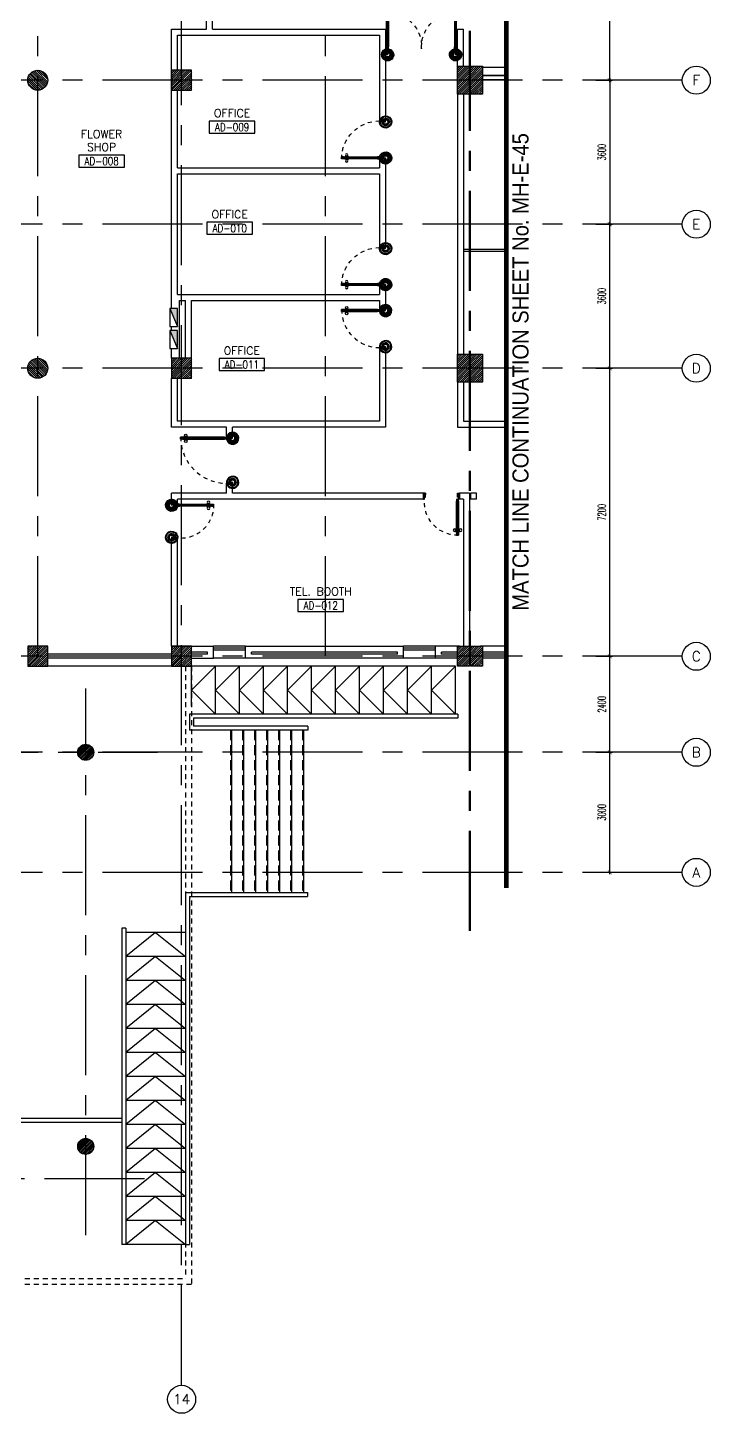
# Model space of a CAD drawing. Extents: x -1.4 to 90.6, y -12.3 to 78.9.
# Drawn here: x 73.54 to 90.61, y -12.28 to 22.35 of the extents above; entities that cross this region are included whole.
import ezdxf
from ezdxf.enums import TextEntityAlignment as Align

# ---------------------------------------------------------------- set-up
doc = ezdxf.new("R2010")
doc.units = 0
doc.header["$MEASUREMENT"] = 0
doc.header["$PDMODE"] = 3
doc.header["$PDSIZE"] = 0.1
for name, pattern in [('CENTER2', [1.125, 0.75, -0.125, 0.125, -0.125]), ('CENTERX2', [4, 2.5, -0.5, 0.5, -0.5]), ('HIDDEN', [0.375, 0.25, -0.125]), ('HIDDEN2', [0.1875, 0.125, -0.0625])]:
    doc.linetypes.add(name, pattern=pattern)
doc.layers.get('0').update_dxf_attribs({"color": 11, "linetype": 'CONTINUOUS'})
doc.layers.get('DEFPOINTS').update_dxf_attribs({"color": 11, "linetype": 'CONTINUOUS'})
for name, color, linetype in [('AX', 11, 'CONTINUOUS'), ('AX-CR', 11, 'CONTINUOUS'), ('AX-DIM', 11, 'CONTINUOUS'), ('AX-TXT', 11, 'CONTINUOUS'), ('AXES', 11, 'CENTERX2'), ('CANOPY-LN', 11, 'CONTINUOUS'), ('COL', 11, 'CONTINUOUS'), ('DOOR', 11, 'CONTINUOUS'), ('E-PANELBX', 11, 'CONTINUOUS'), ('EJ', 11, 'CONTINUOUS'), ('ELEV', 11, 'CONTINUOUS'), ('Handrail', 11, 'CONTINUOUS'), ('HAT', 11, 'CONTINUOUS'), ('INSUL', 11, 'CONTINUOUS'), ('PART', 11, 'CONTINUOUS'), ('Ramb', 11, 'CONTINUOUS'), ('RM-BOX', 11, 'CONTINUOUS'), ('RM-NAME', 11, 'CONTINUOUS'), ('RM-NO', 11, 'CONTINUOUS'), ('SHAFT', 11, 'CONTINUOUS'), ('Step', 11, 'CONTINUOUS'), ('TXT1', 3, 'CONTINUOUS'), ('WALL', 11, 'CONTINUOUS'), ('WIN', 11, 'CONTINUOUS')]:
    doc.layers.add(name, color=color, linetype=linetype)
doc.styles.add('ROMANS', font='ROMANS.shx', dxfattribs={"width": 0.6})
doc.styles.add('TTXT', font='swisse.ttf', dxfattribs={"width": 0.6})
doc.dimstyles.new('STANDARD in', dxfattribs={"dimtxt": 0.2, "dimasz": 0.1, "dimexe": 0.07, "dimexo": 0.05, "dimgap": 0.1, "dimtad": 1, "dimdec": 0, "dimlfac": 1000, "dimzin": 0, "dimdsep": 46, "dimtxsty": 'ROMANS', "dimblk": 'ARCHTICK', "dimcen": 0.05, "dimdle": 0.05, "dimclrd": 7, "dimclre": 7, "dimclrt": 2, "dimadec": 0, "dimazin": 0, "dimtfac": 1, "dimtdec": 0, "dimtmove": 2, "dimatfit": 3, "dimldrblk": 'ARCHTICK', "dimfxl": 0, "dimtolj": 1, "dimtzin": 0, "dimarcsym": 0})

# ---------------------------------------------------------------- blocks, each defined once
blk = doc.blocks.new('COL50')
at = {"layer": 'COL'}
blk.add_lwpolyline([(-250, 250), (-250, -250), (250, -250), (250, 250)], close=True, dxfattribs=at)
blk = doc.blocks.new('*X52')
at = {"color": 0}
for p, q in [((84179, 10675), (84665, 11161)), ((84179, 10729), (84612, 11161)), ((84179, 10782), (84559, 11161)), ((84179, 10835), (84506, 11161)), ((84179, 10888), (84453, 11161)), ((84179, 10941), (84400, 11161)), ((84179, 10994), (84347, 11161)), ((84179, 11047), (84294, 11161)), ((84179, 11100), (84240, 11161)), ((84179, 11153), (84187, 11161)), ((84218, 10661), (84679, 11122)), ((84271, 10661), (84679, 11069)), ((84324, 10661), (84679, 11016)), ((84377, 10661), (84679, 10963)), ((84430, 10661), (84679, 10910)), ((84483, 10661), (84679, 10857)), ((84536, 10661), (84679, 10804)), ((84589, 10661), (84679, 10751)), ((84642, 10661), (84679, 10698))]:
    blk.add_line(p, q, dxfattribs=at)
blk = doc.blocks.new('*X60')
at = {"color": 0}
for p, q in [((203889, 10689), (204360, 11161)), ((203889, 10742), (204307, 11161)), ((203889, 10795), (204254, 11161)), ((203889, 10848), (204201, 11161)), ((203889, 10901), (204148, 11161)), ((203889, 10954), (204095, 11161)), ((203889, 11008), (204042, 11161)), ((203889, 11061), (203989, 11161)), ((203889, 11114), (203936, 11161)), ((203913, 10661), (204389, 11136)), ((203966, 10661), (204389, 11083)), ((204019, 10661), (204389, 11030)), ((204072, 10661), (204389, 10977)), ((204125, 10661), (204389, 10924)), ((204178, 10661), (204389, 10871)), ((204231, 10661), (204389, 10818)), ((204285, 10661), (204389, 10765)), ((204338, 10661), (204389, 10712))]:
    blk.add_line(p, q, dxfattribs=at)
blk = doc.blocks.new('DOOR100')
at = {"layer": 'DOOR', "color": 7, "linetype": 'ByBlock'}
for p, q in [((-91, 1205), (-91, 1140)), ((-82, 1205), (-91, 1205)), ((-82, 1140), (-91, 1140)), ((-82, 1128), (-82, 1218)), ((-75, 1218), (-82, 1218)), ((-82, 1205), (-82, 1140)), ((-75, 1128), (-82, 1128)), ((-75, 1250), (-75, 1300)), ((-75, 1300), (-25, 1300)), ((-25, 1300), (-75, 1300)), ((-58, 1250), (-75, 1250)), ((-58, 1250), (-58, 1270)), ((-42, 1270), (-58, 1270)), ((-42, 1250), (-42, 1270)), ((-25, 1250), (-42, 1250)), ((-25, 1250), (-25, 1300)), ((-25, 1218), (-18, 1218)), ((-25, 1128), (-18, 1128)), ((-18, 1128), (-18, 1218)), ((-18, 1205), (-18, 1140)), ((-18, 1205), (-9, 1205)), ((-18, 1140), (-9, 1140)), ((-9, 1205), (-9, 1140)), ((-1200, 0), (-1200, 150)), ((-1200, 150), (-1175, 150)), ((-1200, 150), (-1200, 0)), ((-1150, 0), (-1200, 114)), ((-1150, 0), (-1200, 40)), ((-1150, 0), (-1200, 0)), ((-1175, 150), (-1175, 100)), ((-1175, 100), (-1150, 100)), ((-1150, 0), (-1163, 100)), ((-1150, 100), (-1150, 0)), ((-75, 200), (-58, 200)), ((-75, 150), (-75, 200)), ((-75, 150), (-25, 150)), ((-58, 200), (-58, 180)), ((-58, 180), (-42, 180)), ((-50, 0), (0, 114)), ((-50, 100), (-50, 0)), ((-50, 0), (-37, 100)), ((-25, 100), (-50, 100)), ((-50, 0), (0, 40)), ((-50, 0), (0, 0)), ((-42, 200), (-25, 200)), ((-42, 180), (-42, 200)), ((-25, 200), (-25, 150)), ((0, 150), (-25, 150)), ((-25, 150), (-25, 100)), ((0, 0), (0, 150)), ((0, 150), (0, 0))]:
    blk.add_line(p, q, dxfattribs=at)
at = {"layer": 'DOOR', "linetype": 'ByBlock'}
for p, q in [((-75, 1250), (-75, 200)), ((-58, 200), (-58, 1250)), ((-42, 200), (-42, 1250)), ((-25, 200), (-25, 1250))]:
    blk.add_line(p, q, dxfattribs=at)
at = {"layer": 'DOOR', "color": 7, "linetype": 'ByBlock'}
for centre in [(-124, 1173), (24, 1173)]:
    blk.add_circle(centre, 32.4, dxfattribs=at)
at = {"layer": 'DOOR', "linetype": 'HIDDEN', "ltscale": 0.5}
blk.add_arc((-25, 150), 1150, 90, 180, dxfattribs=at)
at = {"layer": 'DOOR', "color": 7, "linetype": 'ByBlock'}
for centre, radius, start, end in [((-1150, 0), 154, 103.7142, 108.8947), ((-1150, 0), 134, 100.72, 111.8402), ((-1150, 0), 94.4, 90, 121.9818), ((-1150, 0), 74.4, 90, 132.2236), ((-1150, 0), 54.4, 90, 156.7926), ((-1150, 0), 34.4, 90, 180), ((-1150, 0), 14.4, 90, 180), ((-50, 0), 94.4, 58.0182, 90), ((-50, 0), 74.4, 47.7764, 90), ((-50, 0), 54.4, 23.2074, 90), ((-50, 0), 34.4, 0, 90), ((-50, 0), 14.4, 0, 90), ((-50, 0), 134, 68.1598, 79.28), ((-50, 0), 114, 64.0838, 77.3774), ((-50, 0), 154, 71.1053, 76.2858)]:
    blk.add_arc(centre, radius, start, end, dxfattribs=at)
blk = doc.blocks.new('A$C49F1192B')
at = {"layer": 'DOOR', "color": 0, "linetype": 'ByBlock', "xscale": -1, "rotation": 270}
blk.add_blockref('DOOR100', (0, 1200), dxfattribs=at)
blk = doc.blocks.new('*X61')
at = {"color": 0}
for p, q in [((203889, 17902), (204348, 18361)), ((203889, 17955), (204295, 18361)), ((203889, 18008), (204242, 18361)), ((203889, 18061), (204189, 18361)), ((203889, 18114), (204136, 18361)), ((203889, 18167), (204083, 18361)), ((203889, 18220), (204030, 18361)), ((203889, 18273), (203977, 18361)), ((203889, 18326), (203923, 18361)), ((203901, 17861), (204389, 18349)), ((203954, 17861), (204389, 18296)), ((204007, 17861), (204389, 18243)), ((204060, 17861), (204389, 18190)), ((204113, 17861), (204389, 18137)), ((204166, 17861), (204389, 18084)), ((204219, 17861), (204389, 18031)), ((204272, 17861), (204389, 17978)), ((204325, 17861), (204389, 17924)), ((204378, 17861), (204389, 17871))]:
    blk.add_line(p, q, dxfattribs=at)
blk = doc.blocks.new('RM1')
at = {"layer": 'RM-BOX'}
blk.add_lwpolyline([(570, -200), (-570, -200), (-570, -500), (570, -500)], close=True, dxfattribs=at)
at = {"layer": 'RM-NAME', "style": 'ROMANS'}
for tag, p in [('ROOMNAME1', (0, 324)), ('ROOMNAME2', (0, 0))]:
    blk.add_attdef(tag, text='', height=200, dxfattribs=at).set_placement(p, align=Align.MIDDLE)
at = {"layer": 'RM-NO', "style": 'ROMANS', "width": 0.8}
blk.add_attdef('ROOMNO', text='', height=200, dxfattribs=at).set_placement((0, -350), align=Align.MIDDLE)
blk = doc.blocks.new('*X58')
at = {"color": 0}
for p, q in [((203888, 25061), (204388, 25561)), ((203889, 25114), (204335, 25561)), ((203889, 25167), (204282, 25561)), ((203889, 25220), (204229, 25561)), ((203889, 25273), (204176, 25561)), ((203889, 25326), (204123, 25561)), ((203889, 25379), (204070, 25561)), ((203889, 25432), (204017, 25561)), ((203889, 25486), (203964, 25561)), ((203889, 25539), (203911, 25561)), ((203941, 25061), (204389, 25508)), ((203994, 25061), (204389, 25455)), ((204047, 25061), (204389, 25402)), ((204100, 25061), (204389, 25349)), ((204153, 25061), (204389, 25296)), ((204207, 25061), (204389, 25243)), ((204260, 25061), (204389, 25190)), ((204313, 25061), (204389, 25137)), ((204366, 25061), (204389, 25084))]:
    blk.add_line(p, q, dxfattribs=at)
blk = doc.blocks.new('DOOR90')
at = {"layer": 'DOOR', "color": 7, "linetype": 'ByBlock'}
for p, q in [((-150, 0), (0, 0)), ((-150, 0), (-150, -25)), ((0, -50), (-114, 0)), ((0, -50), (-40, 0)), ((0, -50), (0, 0)), ((-1000, -25), (-1050, -25)), ((-1050, -75), (-1050, -25)), ((-1050, -25), (-1050, -75)), ((-1000, -75), (-1050, -75)), ((-1000, -42), (-1020, -42)), ((-1020, -42), (-1020, -58)), ((-1000, -58), (-1020, -58)), ((-1000, -25), (-1000, -42)), ((-1000, -58), (-1000, -75)), ((-878, -18), (-968, -18)), ((-968, -25), (-968, -18)), ((-968, -75), (-968, -82)), ((-878, -82), (-968, -82)), ((-955, -9), (-890, -9)), ((-955, -18), (-955, -9)), ((-955, -18), (-890, -18)), ((-955, -82), (-890, -82)), ((-955, -82), (-955, -91)), ((-955, -91), (-890, -91)), ((-890, -18), (-890, -9)), ((-890, -82), (-890, -91)), ((-878, -25), (-878, -18)), ((-878, -75), (-878, -82)), ((-200, -25), (-150, -25)), ((-200, -42), (-200, -25)), ((-180, -42), (-200, -42)), ((-200, -58), (-180, -58)), ((-200, -75), (-200, -58)), ((-150, -75), (-200, -75)), ((-180, -58), (-180, -42)), ((-150, -25), (-100, -25)), ((-150, -75), (-150, -25)), ((-100, -25), (-100, -50)), ((0, -50), (-100, -37)), ((-100, -50), (0, -50)), ((-150, -875), (-100, -875)), ((-150, -900), (-150, -875)), ((-150, -900), (0, -900)), ((0, -900), (-150, -900)), ((0, -850), (-114, -900)), ((-100, -875), (-100, -850)), ((0, -850), (-100, -863)), ((-100, -850), (0, -850)), ((0, -850), (-40, -900)), ((0, -850), (0, -900))]:
    blk.add_line(p, q, dxfattribs=at)
at = {"layer": 'DOOR', "linetype": 'ByBlock'}
for p, q in [((-200, -25), (-1000, -25)), ((-200, -42), (-1000, -42)), ((-200, -58), (-1000, -58)), ((-1000, -75), (-200, -75))]:
    blk.add_line(p, q, dxfattribs=at)
at = {"layer": 'DOOR', "color": 7, "linetype": 'ByBlock'}
for centre in [(-923, 24), (-923, -124)]:
    blk.add_circle(centre, 32.4, dxfattribs=at)
for centre, radius, start, end in [((0, -50), 154, 161.1053, 166.2858), ((0, -50), 94.4, 148.0182, 180), ((0, -50), 134, 158.1598, 169.28), ((0, -50), 114, 154.0838, 167.3774), ((0, -50), 74.4, 137.7764, 180), ((0, -50), 54.4, 113.2074, 180), ((0, -50), 34.4, 90, 180), ((0, -50), 14.4, 90, 180), ((0, -850), 154, 193.7142, 198.8947), ((0, -850), 134, 190.72, 201.8402), ((0, -850), 94.4, 180, 211.9818), ((0, -850), 74.4, 180, 222.2236), ((0, -850), 54.4, 180, 246.7926), ((0, -850), 34.4, 180, 270), ((0, -850), 14.4, 180, 270)]:
    blk.add_arc(centre, radius, start, end, dxfattribs=at)
at = {"layer": 'DOOR', "linetype": 'HIDDEN', "ltscale": 0.5}
blk.add_arc((-222, -50), 828, 178.2701, 275.003, dxfattribs=at)
blk = doc.blocks.new('AXU')
at = {"layer": 'AX-CR'}
blk.add_circle((0, 350), 350, dxfattribs=at)
at = {"layer": 'AX-TXT', "style": 'ROMANS'}
blk.add_attdef('AX', text='', height=250, dxfattribs=at).set_placement((0, 350), align=Align.MIDDLE)
blk = doc.blocks.new('C11')
at = {"layer": 'HAT'}
h = blk.add_hatch(dxfattribs=at)
h.set_pattern_fill('ANSI31', color=256, scale=300, style=0)
h.set_pattern_definition([(45, (-383765.23, -62181), (-26.5165043, 26.5165043), [])])
h.paths.add_polyline_path([(-20, 350), (-20, 700), (-320, 700), (-320, 350)])
h.paths.add_polyline_path([(-320, 0), (-20, 0), (-20, 350), (-320, 350)])
h = blk.add_hatch(dxfattribs=at)
h.set_pattern_fill('ANSI31', color=256, scale=300, style=0)
h.set_pattern_definition([(45, (-383445.23, -62181), (-26.5165043, 26.5165043), [])])
h.paths.add_polyline_path([(300, 350), (300, 700), (0, 700), (0, 350)])
h.paths.add_polyline_path([(0, 0), (300, 0), (300, 350), (0, 350)])
at = {"layer": 'COL'}
for points in [[(-20, 700), (-20, 0), (-320, 0), (-320, 700)], [(300, 700), (300, 0), (0, 0), (0, 700)]]:
    blk.add_lwpolyline(points, close=True, dxfattribs=at)
blk = doc.blocks.new('C-300')
at = {"layer": 'HAT', "linetype": 'ByBlock', "ltscale": 0.3}
h = blk.add_hatch(dxfattribs=at)
h.set_pattern_fill('ANSI31', color=8, scale=300, style=0)
h.set_pattern_definition([(45, (-258496.182, -82361.005), (-26.5165043, 26.5165043), [])])
h.paths.add_polyline_path([(300, 500), (0, 500), (0, 250), (300, 250)])
h.paths.add_polyline_path([(300, 250), (0, 250), (0, 0), (300, 0)])
at = {"layer": 'COL'}
blk.add_lwpolyline([(0, 500), (300, 500), (300, 0), (0, 0)], close=True, dxfattribs=at)
blk = doc.blocks.new('C-300A')
at = {"layer": 'SHAFT', "color": 6, "linetype": 'ByBlock', "ltscale": 0.3}
for p in [(-300, 0), (20, 0)]:
    blk.add_blockref('C-300', p, dxfattribs=at)
blk = doc.blocks.new('DOOR1000')
at = {"layer": 'DOOR', "color": 7, "linetype": 'ByBlock'}
for p, q in [((-150, 0), (0, 0)), ((-150, 0), (-150, -25)), ((0, -50), (-114, 0)), ((0, -50), (-40, 0)), ((0, -50), (0, 0)), ((-1100, -25), (-1100, -75)), ((-1100, -75), (-1100, -25)), ((-1050, -25), (-1100, -25)), ((-1050, -75), (-1100, -75)), ((-1070, -42), (-1070, -58)), ((-1050, -42), (-1070, -42)), ((-1050, -58), (-1070, -58)), ((-1050, -25), (-1050, -42)), ((-1050, -58), (-1050, -75)), ((-1018, -25), (-1018, -18)), ((-928, -18), (-1018, -18)), ((-1018, -75), (-1018, -82)), ((-928, -82), (-1018, -82)), ((-1005, -18), (-1005, -9)), ((-1005, -9), (-940, -9)), ((-1005, -18), (-940, -18)), ((-1005, -82), (-1005, -91)), ((-1005, -82), (-940, -82)), ((-1005, -91), (-940, -91)), ((-940, -18), (-940, -9)), ((-940, -82), (-940, -91)), ((-928, -25), (-928, -18)), ((-928, -75), (-928, -82)), ((-200, -25), (-150, -25)), ((-200, -42), (-200, -25)), ((-180, -42), (-200, -42)), ((-200, -58), (-180, -58)), ((-200, -75), (-200, -58)), ((-150, -75), (-200, -75)), ((-180, -58), (-180, -42)), ((-150, -25), (-100, -25)), ((-150, -75), (-150, -25)), ((-100, -25), (-100, -50)), ((0, -50), (-100, -37)), ((-100, -50), (0, -50)), ((-150, -975), (-100, -975)), ((-150, -1000), (-150, -975)), ((-150, -1000), (0, -1000)), ((0, -1000), (-150, -1000)), ((0, -950), (-114, -1000)), ((-100, -975), (-100, -950)), ((0, -950), (-100, -963)), ((-100, -950), (0, -950)), ((0, -950), (-40, -1000)), ((0, -950), (0, -1000))]:
    blk.add_line(p, q, dxfattribs=at)
at = {"layer": 'DOOR', "linetype": 'ByBlock'}
for p, q in [((-200, -25), (-1050, -25)), ((-200, -42), (-1050, -42)), ((-200, -58), (-1050, -58)), ((-1050, -75), (-200, -75))]:
    blk.add_line(p, q, dxfattribs=at)
at = {"layer": 'DOOR', "color": 7, "linetype": 'ByBlock'}
for centre in [(-973, 24), (-973, -124)]:
    blk.add_circle(centre, 32.4, dxfattribs=at)
for centre, radius, start, end in [((0, -50), 154, 161.1053, 166.2858), ((0, -50), 94.4, 148.0182, 180), ((0, -50), 134, 158.1598, 169.28), ((0, -50), 114, 154.0838, 167.3774), ((0, -50), 74.4, 137.7764, 180), ((0, -50), 54.4, 113.2074, 180), ((0, -50), 34.4, 90, 180), ((0, -50), 14.4, 90, 180), ((0, -950), 154, 193.7142, 198.8947), ((0, -950), 134, 190.72, 201.8402), ((0, -950), 94.4, 180, 211.9818), ((0, -950), 74.4, 180, 222.2236), ((0, -950), 54.4, 180, 246.7926), ((0, -950), 34.4, 180, 270), ((0, -950), 14.4, 180, 270)]:
    blk.add_arc(centre, radius, start, end, dxfattribs=at)
at = {"layer": 'DOOR', "linetype": 'HIDDEN', "ltscale": 0.5}
blk.add_arc((-150, -25), 950, 180, 270, dxfattribs=at)
blk = doc.blocks.new('E-PBX')
at = {"layer": 'E-PANELBX'}
h = blk.add_hatch(color=256, dxfattribs=at)
h.paths.add_polyline_path([(34, 190), (-225, 190), (34, 81)])
h.paths.add_polyline_path([(225, 190), (34, 190), (34, 81), (225, 0)])
blk.add_line((225, 0), (-225, 190), dxfattribs=at)
blk.add_lwpolyline([(-225, 190), (225, 190), (225, 0), (-225, 0)], close=True, dxfattribs=at)
blk = doc.blocks.new('A$C272A55A0')
at = {"layer": 'DOOR', "color": 0, "linetype": 'ByBlock'}
for p, q in [((0, 900), (0, 1050)), ((50, 1050), (0, 1050)), ((50, 950), (50, 1050)), ((1750, 950), (1750, 1050)), ((1750, 1050), (1800, 1050)), ((1800, 1050), (1800, 900)), ((0, 900), (25, 900)), ((25, 950), (50, 950)), ((25, 900), (25, 950)), ((75, 900), (25, 900)), ((25, 850), (25, 900)), ((42, 850), (25, 850)), ((58, 870), (42, 870)), ((42, 870), (42, 850)), ((58, 850), (58, 870)), ((75, 850), (58, 850)), ((75, 900), (75, 850)), ((1725, 900), (1775, 900)), ((1725, 900), (1725, 850)), ((1725, 850), (1742, 850)), ((1742, 870), (1758, 870)), ((1742, 850), (1742, 870)), ((1775, 950), (1750, 950)), ((1758, 870), (1758, 850)), ((1758, 850), (1775, 850)), ((1775, 900), (1775, 950)), ((1800, 900), (1775, 900)), ((1775, 850), (1775, 900)), ((25, 50), (42, 50)), ((25, 50), (25, 0)), ((25, 0), (75, 0)), ((75, 0), (25, 0)), ((42, 50), (42, 30)), ((42, 30), (58, 30)), ((58, 50), (75, 50)), ((58, 50), (58, 30)), ((75, 50), (75, 0)), ((1718, 160), (1709, 160)), ((1709, 95), (1709, 160)), ((1718, 95), (1709, 95)), ((1725, 173), (1718, 173)), ((1718, 173), (1718, 83)), ((1718, 95), (1718, 160)), ((1725, 83), (1718, 83)), ((1742, 50), (1725, 50)), ((1725, 50), (1725, 0)), ((1775, 0), (1725, 0)), ((1725, 0), (1775, 0)), ((1742, 50), (1742, 30)), ((1758, 30), (1742, 30)), ((1775, 50), (1758, 50)), ((1758, 50), (1758, 30)), ((1775, 173), (1782, 173)), ((1775, 83), (1782, 83)), ((1775, 50), (1775, 0)), ((1782, 173), (1782, 83)), ((1782, 160), (1791, 160)), ((1782, 95), (1782, 160)), ((1782, 95), (1791, 95)), ((1791, 95), (1791, 160))]:
    blk.add_line(p, q, dxfattribs=at)
at = {"layer": 'DOOR', "color": 9, "linetype": 'ByBlock'}
for p, q in [((50, 1050), (0, 1010)), ((50, 1050), (0, 937)), ((50, 1050), (37, 950)), ((1750, 1050), (1800, 1010)), ((1750, 1050), (1800, 937)), ((1750, 1050), (1763, 950))]:
    blk.add_line(p, q, dxfattribs=at)
at = {"layer": 'DOOR', "linetype": 'ByBlock'}
for p, q in [((25, 850), (25, 50)), ((42, 850), (42, 50)), ((58, 850), (58, 50)), ((75, 50), (75, 850)), ((1725, 50), (1725, 850)), ((1742, 850), (1742, 50)), ((1758, 850), (1758, 50)), ((1775, 850), (1775, 50))]:
    blk.add_line(p, q, dxfattribs=at)
at = {"layer": 'DOOR', "color": 0, "linetype": 'ByBlock'}
for centre in [(1676, 128), (1824, 128)]:
    blk.add_circle(centre, 32.4, dxfattribs=at)
at = {"layer": 'DOOR', "color": 9, "linetype": 'ByBlock'}
for centre, radius, start, end in [((50, 1050), 34.4, 180, 270), ((50, 1050), 14.4, 180, 270), ((1750, 1050), 14.4, 270, 0), ((1750, 1050), 34.4, 270, 0), ((50, 1050), 54.4, 203.2074, 270), ((50, 1050), 74.4, 227.7764, 270), ((50, 1050), 94.4, 238.0182, 270), ((50, 1050), 114, 244.0838, 257.3774), ((50, 1050), 134, 248.1598, 259.28), ((50, 1050), 154, 251.1053, 256.2858), ((1750, 1050), 54.4, 270, 336.7926), ((1750, 1050), 74.4, 270, 312.2236), ((1750, 1050), 94.4, 270, 301.9818), ((1750, 1050), 114, 282.6226, 295.9162), ((1750, 1050), 134, 280.72, 291.8402), ((1750, 1050), 154, 283.7142, 288.8947)]:
    blk.add_arc(centre, radius, start, end, dxfattribs=at)
at = {"layer": 'DOOR', "linetype": 'HIDDEN', "ltscale": 0.5}
for centre, start, end in [((50, 851), 268.3174, 3.2965), ((1750, 851), 176.7035, 271.6826)]:
    blk.add_arc(centre, 851, start, end, dxfattribs=at)
at = {"layer": 'WALL', "linetype": 'ByBlock'}
blk.add_line((1800, 900), (1800, 1050), dxfattribs=at)
blk = doc.blocks.new('AXL')
at = {"layer": 'AX-CR'}
blk.add_circle((-350, 0), 350, dxfattribs=at)
at = {"layer": 'AX-TXT', "style": 'ROMANS'}
blk.add_attdef('AX', text='', height=250, dxfattribs=at).set_placement((-350, 0), align=Align.MIDDLE)
blk = doc.blocks.new('_ARCHTICK')
at = {"color": 0, "linetype": 'ByBlock', "const_width": 0.15}
blk.add_lwpolyline([(-0.5, -0.5), (0.5, 0.5)], dxfattribs=at)
blk = doc.blocks.new('*D148')
at = {"layer": 'AX-DIM', "color": 7, "lineweight": -2}
for p, q in [((88.097, 6.587), (88.097, 13.887)), ((87.747, 13.837), (88.167, 13.837)), ((87.747, 6.637), (88.167, 6.637))]:
    blk.add_line(p, q, dxfattribs=at)
at = {"layer": 'DEFPOINTS', "color": 0}
for p in [(87.697, 13.837), (88.097, 13.837), (87.697, 6.637)]:
    blk.add_point(p, dxfattribs=at)
at = {"layer": 'AX-DIM', "color": 7, "lineweight": -2, "xscale": 0.1, "yscale": 0.1, "zscale": 0.1}
for p, rotation in [((88.097, 13.837), 90), ((88.097, 6.637), 270)]:
    blk.add_blockref('_ARCHTICK', p, dxfattribs=dict(at, rotation=rotation))
at = {"layer": 'AX-DIM', "color": 2, "insert": (87.897, 10.237), "char_height": 0.2, "attachment_point": 5, "rotation": 90, "style": 'ROMANS'}
blk.add_mtext('\\A1;7200', dxfattribs=at)
blk = doc.blocks.new('*D149')
at = {"layer": 'AX-DIM', "color": 7, "lineweight": -2}
for p, q in [((87.747, 4.237), (88.167, 4.237)), ((88.097, 1.187), (88.097, 4.287)), ((87.747, 1.237), (88.167, 1.237))]:
    blk.add_line(p, q, dxfattribs=at)
at = {"layer": 'DEFPOINTS', "color": 0}
for p in [(87.697, 4.237), (88.097, 4.237), (87.697, 1.237)]:
    blk.add_point(p, dxfattribs=at)
at = {"layer": 'AX-DIM', "color": 7, "lineweight": -2, "xscale": 0.1, "yscale": 0.1, "zscale": 0.1}
for p, rotation in [((88.097, 4.237), 90), ((88.097, 1.237), 270)]:
    blk.add_blockref('_ARCHTICK', p, dxfattribs=dict(at, rotation=rotation))
at = {"layer": 'AX-DIM', "color": 2, "insert": (87.897, 2.737), "char_height": 0.2, "attachment_point": 5, "rotation": 90, "style": 'ROMANS'}
blk.add_mtext('\\A1;3000', dxfattribs=at)
blk = doc.blocks.new('*D150')
at = {"layer": 'AX-DIM', "color": 7, "lineweight": -2}
for p, q in [((87.747, 6.637), (88.167, 6.637)), ((88.097, 4.187), (88.097, 6.687)), ((87.747, 4.237), (88.167, 4.237))]:
    blk.add_line(p, q, dxfattribs=at)
at = {"layer": 'DEFPOINTS', "color": 0}
for p in [(87.697, 6.637), (88.097, 6.637), (87.697, 4.237)]:
    blk.add_point(p, dxfattribs=at)
at = {"layer": 'AX-DIM', "color": 7, "lineweight": -2, "xscale": 0.1, "yscale": 0.1, "zscale": 0.1}
for p, rotation in [((88.097, 6.637), 90), ((88.097, 4.237), 270)]:
    blk.add_blockref('_ARCHTICK', p, dxfattribs=dict(at, rotation=rotation))
at = {"layer": 'AX-DIM', "color": 2, "insert": (87.897, 5.437), "char_height": 0.2, "attachment_point": 5, "rotation": 90, "style": 'ROMANS'}
blk.add_mtext('\\A1;2400', dxfattribs=at)
blk = doc.blocks.new('*D151')
at = {"layer": 'AX-DIM', "color": 7, "lineweight": -2}
for p, q in [((87.747, 28.237), (88.167, 28.237)), ((88.097, 20.987), (88.097, 28.287)), ((87.747, 21.037), (88.167, 21.037))]:
    blk.add_line(p, q, dxfattribs=at)
at = {"layer": 'DEFPOINTS', "color": 0}
for p in [(87.697, 28.237), (88.097, 28.237), (87.697, 21.037)]:
    blk.add_point(p, dxfattribs=at)
at = {"layer": 'AX-DIM', "color": 7, "lineweight": -2, "xscale": 0.1, "yscale": 0.1, "zscale": 0.1}
for p, rotation in [((88.097, 28.237), 90), ((88.097, 21.037), 270)]:
    blk.add_blockref('_ARCHTICK', p, dxfattribs=dict(at, rotation=rotation))
at = {"layer": 'AX-DIM', "color": 2, "insert": (87.897, 24.637), "char_height": 0.2, "attachment_point": 5, "rotation": 90, "style": 'ROMANS'}
blk.add_mtext('\\A1;7200', dxfattribs=at)
blk = doc.blocks.new('*D152')
at = {"layer": 'AX-DIM', "color": 7, "lineweight": -2}
for p, q in [((87.747, 17.437), (88.167, 17.437)), ((88.097, 13.787), (88.097, 17.487)), ((87.747, 13.837), (88.167, 13.837))]:
    blk.add_line(p, q, dxfattribs=at)
at = {"layer": 'DEFPOINTS', "color": 0}
for p in [(87.697, 17.437), (88.097, 17.437), (87.697, 13.837)]:
    blk.add_point(p, dxfattribs=at)
at = {"layer": 'AX-DIM', "color": 7, "lineweight": -2, "xscale": 0.1, "yscale": 0.1, "zscale": 0.1}
for p, rotation in [((88.097, 17.437), 90), ((88.097, 13.837), 270)]:
    blk.add_blockref('_ARCHTICK', p, dxfattribs=dict(at, rotation=rotation))
at = {"layer": 'AX-DIM', "color": 2, "insert": (87.897, 15.637), "char_height": 0.2, "attachment_point": 5, "rotation": 90, "style": 'ROMANS'}
blk.add_mtext('\\A1;3600', dxfattribs=at)
blk = doc.blocks.new('*D159')
at = {"layer": 'AX-DIM', "color": 7, "linetype": 'ByBlock', "lineweight": -2}
for p, q in [((87.747, 21.037), (88.167, 21.037)), ((88.097, 21.087), (88.097, 17.387)), ((87.747, 17.437), (88.167, 17.437))]:
    blk.add_line(p, q, dxfattribs=at)
at = {"layer": 'DEFPOINTS', "color": 0, "linetype": 'ByBlock'}
for p in [(87.697, 21.037), (87.697, 17.437), (88.097, 17.437)]:
    blk.add_point(p, dxfattribs=at)
at = {"layer": 'AX-DIM', "color": 7, "linetype": 'ByBlock', "lineweight": -2, "xscale": 0.1, "yscale": 0.1, "zscale": 0.1}
for p, rotation in [((88.097, 21.037), 90), ((88.097, 17.437), 270)]:
    blk.add_blockref('_ARCHTICK', p, dxfattribs=dict(at, rotation=rotation))
at = {"layer": 'AX-DIM', "color": 2, "linetype": 'ByBlock', "insert": (87.897, 19.237), "char_height": 0.2, "attachment_point": 5, "rotation": 90, "style": 'ROMANS'}
blk.add_mtext('\\A1;3600', dxfattribs=at)

msp = doc.modelspace()

# ---------------------------------------------------------------- hatches: boundary and pattern name
at = {"layer": 'HAT'}
h = msp.add_hatch(dxfattribs=at)
h.set_pattern_fill('ANSI31', color=256, scale=0.3, style=0)
h.set_pattern_definition([(135, (135.032848, -22.597913), (0.026516504, 0.026516504), [])])
h.paths.add_polyline_path([(74.0426, 21.0365), (73.7926, 21.0365), (73.7926, 21.2865, -0.4142136)])
h.paths.add_polyline_path([(73.7926, 21.2865), (73.7926, 21.0365), (73.5426, 21.0365, -0.4142136)])
h.paths.add_polyline_path([(73.5426, 21.0365), (73.7926, 21.0365), (73.7926, 20.7865, -0.4142136)])
h.paths.add_polyline_path([(73.7926, 21.0365), (74.0426, 21.0365, -0.4142136), (73.7926, 20.7865)])
h = msp.add_hatch(dxfattribs=at)
h.set_pattern_fill('ANSI31', color=256, scale=0.3, style=0)
h.set_pattern_definition([(135, (135.032848, -29.797913), (0.026516504, 0.026516504), [])])
h.paths.add_polyline_path([(74.0426, 13.8365), (73.7926, 13.8365), (73.7926, 14.0865, -0.4142136)])
h.paths.add_polyline_path([(73.7926, 14.0865), (73.7926, 13.8365), (73.5426, 13.8365, -0.4142136)])
h.paths.add_polyline_path([(73.5426, 13.8365), (73.7926, 13.8365), (73.7926, 13.5865, -0.4142136)])
h.paths.add_polyline_path([(73.7926, 13.8365), (74.0426, 13.8365, -0.4142136), (73.7926, 13.5865)])
h = msp.add_hatch(dxfattribs=at)
h.set_pattern_fill('ANSI31', color=256, scale=0.24, style=0)
h.set_pattern_definition([(45, (25.999208, -30.671024), (-0.021213203, 0.021213203), [])])
h.paths.add_polyline_path([(74.7914, 4.2365), (74.9914, 4.2365), (74.9914, 4.4365, 0.4142136)])
h.paths.add_polyline_path([(74.9914, 4.4365), (74.9914, 4.2365), (75.1914, 4.2365, 0.4142136)])
h.paths.add_polyline_path([(75.1914, 4.2365), (74.9914, 4.2365), (74.9914, 4.0365, 0.4142136)])
h.paths.add_polyline_path([(74.9914, 4.2365), (74.7914, 4.2365, 0.4142136), (74.9914, 4.0365)])
h = msp.add_hatch(dxfattribs=at)
h.set_pattern_fill('ANSI31', color=256, scale=0.24, style=0)
h.set_pattern_definition([(45, (25.999208, -40.521024), (-0.021213203, 0.021213203), [])])
h.paths.add_polyline_path([(74.7914, -5.6135), (74.9914, -5.6135), (74.9914, -5.4135, 0.4142136)])
h.paths.add_polyline_path([(74.9914, -5.4135), (74.9914, -5.6135), (75.1914, -5.6135, 0.4142136)])
h.paths.add_polyline_path([(75.1914, -5.6135), (74.9914, -5.6135), (74.9914, -5.8135, 0.4142136)])
h.paths.add_polyline_path([(74.9914, -5.6135), (74.7914, -5.6135, 0.4142136), (74.9914, -5.8135)])

# ---------------------------------------------------------------- linework, layer by layer
at = {"layer": 'AXES'}
for p, q in [((77.3914, -11.5849), (77.3914, 78.2497)), ((84.5914, -0.2278), (84.5914, 77.8997)), ((84.6114, -0.2278), (84.6114, 77.8997)), ((73.7914, 6.6365), (73.7914, 65.4565)), ((80.9914, 6.6365), (80.9914, 65.4565)), ((89.9111, 21.0365), (68.3914, 21.0365)), ((89.9111, 17.4365), (68.3914, 17.4365)), ((89.9111, 13.8365), (68.3914, 13.8365)), ((89.9111, 6.6365), (69.5914, 6.6365)), ((74.9914, -7.8307), (74.9914, 5.8312)), ((-0.7, 4.2365), (76.7914, 4.2365)), ((89.9111, 4.2365), (59.9914, 4.2365)), ((89.9111, 4.2365), (68.3914, 4.2365)), ((89.9111, 1.2365), (66.5914, 1.2365)), ((89.9111, 1.2365), (66.5914, 1.2365)), ((57.959, -6.4135), (76.5468, -6.4135))]:
    msp.add_line(p, q, dxfattribs=at)
at = {"layer": 'CANOPY-LN', "color": 8, "linetype": 'HIDDEN2'}
for p in [(77.4914, 6.3865), (59.2914, -8.9135)]:
    msp.add_line(p, (77.4914, -8.9135), dxfattribs=at)
at = {"layer": 'CANOPY-LN', "linetype": 'HIDDEN2'}
for p, q in [((77.6414, 6.3865), (77.6414, -9.0635)), ((77.6414, -9.0635), (59.1414, -9.0635))]:
    msp.add_line(p, q, dxfattribs=at)
at = {"layer": 'ELEV', "linetype": 'CENTER2', "const_width": 0.12}
msp.add_lwpolyline([(85.5113, 0.8481), (85.5113, 67.8565)], dxfattribs=at)
at = {"layer": 'Handrail'}
for p, q in [((84.2414, 6.3865), (77.6414, 6.3865)), ((84.2953, 5.1865), (77.5914, 5.1865)), ((77.5914, 5.1865), (77.5914, 4.7865)), ((77.6914, 5.1865), (77.6914, 5.1865)), ((84.2953, 5.0865), (77.6914, 5.0865)), ((77.6914, 5.0865), (77.6914, 4.8865)), ((80.5454, 4.8865), (77.6914, 4.8865)), ((80.5454, 4.8865), (80.5454, 4.7865)), ((84.2953, 5.1865), (84.2953, 5.0865)), ((80.5454, 4.7865), (77.5914, 4.7865)), ((77.4914, 0.7365), (80.5414, 0.7365)), ((77.4914, 0.7365), (77.4914, -8.0635)), ((80.5414, 0.7365), (80.5414, 0.6365)), ((77.5914, 0.6365), (80.5414, 0.6365)), ((77.5914, 0.6365), (77.5914, -8.0635)), ((75.8914, -0.1547), (75.8914, -8.0635)), ((75.9914, -0.1547), (75.8914, -0.1547)), ((75.9914, -0.1547), (75.9914, -8.0635)), ((75.8914, -4.9135), (72.8472, -4.9135)), ((75.8914, -5.0135), (72.9472, -5.0135)), ((75.9914, -8.0635), (75.8914, -8.0635)), ((77.4914, -8.0635), (77.5914, -8.0635))]:
    msp.add_line(p, q, dxfattribs=at)
at = {"layer": 'INSUL'}
for p, q in [((78.0414, 6.7365), (77.6414, 6.7365)), ((78.0414, 6.6865), (77.6414, 6.6865)), ((78.0414, 6.6865), (78.0414, 6.7365)), ((82.7914, 6.7365), (79.1414, 6.7365)), ((79.1414, 6.6865), (79.1414, 6.7365)), ((82.7914, 6.6865), (79.1414, 6.6865)), ((82.7914, 6.6865), (82.7914, 6.7365)), ((83.8914, 6.6865), (83.8914, 6.7365)), ((84.2914, 6.7365), (83.8914, 6.7365)), ((84.2914, 6.6865), (83.8914, 6.6865)), ((85.5113, 6.7365), (84.9114, 6.7365)), ((85.5113, 6.6865), (84.9114, 6.6865))]:
    msp.add_line(p, q, dxfattribs=at)
at = {"layer": 'PART'}
for p, q in [((85.5113, 16.8065), (84.4414, 16.8065)), ((85.5113, 16.7565), (84.4414, 16.7565))]:
    msp.add_line(p, q, dxfattribs=at)
at = {"layer": 'Ramb'}
for p, q in [((77.6414, 5.3865), (77.6414, 6.3865)), ((77.6414, 5.7865), (78.2414, 6.3865)), ((78.2414, 5.1865), (78.2414, 6.3865)), ((78.2414, 5.7865), (78.8414, 6.3865)), ((78.8414, 5.1865), (78.8414, 6.3865)), ((78.8414, 5.7865), (79.4414, 6.3865)), ((79.4414, 5.1865), (79.4414, 6.3865)), ((79.4414, 5.7865), (80.0414, 6.3865)), ((80.0414, 5.1865), (80.0414, 6.3865)), ((80.0414, 5.7865), (80.6414, 6.3865)), ((80.6414, 5.1865), (80.6414, 6.3865)), ((80.6414, 5.7865), (81.2414, 6.3865)), ((81.2414, 5.1865), (81.2414, 6.3865)), ((81.2414, 5.7865), (81.8414, 6.3865)), ((81.8414, 5.1865), (81.8414, 6.3865)), ((81.8414, 5.7865), (82.4414, 6.3865)), ((82.4414, 5.1865), (82.4414, 6.3865)), ((82.4414, 5.7865), (83.0414, 6.3865)), ((83.0414, 5.1865), (83.0414, 6.3865)), ((83.0414, 5.7865), (83.6414, 6.3865)), ((83.6414, 5.1865), (83.6414, 6.3865)), ((83.6414, 5.7865), (84.2414, 6.3865)), ((84.2414, 5.1865), (84.2414, 6.3865)), ((77.6414, 5.7865), (78.2414, 5.1865)), ((78.2414, 5.7865), (78.8414, 5.1865)), ((78.8414, 5.7865), (79.4414, 5.1865)), ((79.4414, 5.7865), (80.0414, 5.1865)), ((80.0414, 5.7865), (80.6414, 5.1865)), ((80.6414, 5.7865), (81.2414, 5.1865)), ((81.2414, 5.7865), (81.8414, 5.1865)), ((81.8414, 5.7865), (82.4414, 5.1865)), ((82.4414, 5.7865), (83.0414, 5.1865)), ((83.0414, 5.7865), (83.6414, 5.1865)), ((83.6414, 5.7865), (84.2414, 5.1865)), ((77.4914, -0.2635), (75.9914, -0.2635)), ((76.7414, -0.2635), (75.9914, -0.8635)), ((76.7414, -0.2635), (77.4914, -0.8635)), ((77.4914, -0.8635), (75.9914, -0.8635)), ((76.7414, -0.8635), (75.9914, -1.4635)), ((76.7414, -0.8635), (77.4914, -1.4635)), ((77.4914, -1.4635), (75.9914, -1.4635)), ((76.7414, -1.4635), (75.9914, -2.0635)), ((76.7414, -1.4635), (77.4914, -2.0635)), ((77.4914, -2.0635), (75.9914, -2.0635)), ((76.7414, -2.0635), (75.9914, -2.6635)), ((76.7414, -2.0635), (77.4914, -2.6635)), ((77.4914, -2.6635), (75.9914, -2.6635)), ((76.7414, -2.6635), (75.9914, -3.2635)), ((76.7414, -2.6635), (77.4914, -3.2635)), ((77.4914, -3.2635), (75.9914, -3.2635)), ((76.7414, -3.2635), (75.9914, -3.8635)), ((76.7414, -3.2635), (77.4914, -3.8635)), ((77.4914, -3.8635), (75.9914, -3.8635)), ((76.7414, -3.8635), (75.9914, -4.4635)), ((76.7414, -3.8635), (77.4914, -4.4635)), ((77.4914, -4.4635), (75.9914, -4.4635)), ((76.7414, -4.4635), (75.9914, -5.0635)), ((76.7414, -4.4635), (77.4914, -5.0635)), ((77.4914, -5.0635), (75.9914, -5.0635)), ((76.7414, -5.0635), (75.9914, -5.6635)), ((76.7414, -5.0635), (77.4914, -5.6635)), ((77.4914, -5.6635), (75.9914, -5.6635)), ((76.7414, -5.6635), (75.9914, -6.2635)), ((76.7414, -5.6635), (77.4914, -6.2635)), ((77.4914, -6.2635), (75.9914, -6.2635)), ((76.7414, -6.2635), (75.9914, -6.8635)), ((76.7414, -6.2635), (77.4914, -6.8635)), ((77.4914, -6.8635), (75.9914, -6.8635)), ((76.7414, -6.8635), (75.9914, -7.4635)), ((76.7414, -6.8635), (77.4914, -7.4635)), ((77.4914, -7.4635), (75.9914, -7.4635)), ((76.7414, -7.4635), (75.9914, -8.0635)), ((76.7414, -7.4635), (77.4914, -8.0635)), ((77.4914, -8.0635), (75.9914, -8.0635))]:
    msp.add_line(p, q, dxfattribs=at)
at = {"layer": 'Step', "linetype": 'HIDDEN'}
for p, q in [((78.6114, 4.7865), (78.6114, 0.7365)), ((78.9114, 4.7865), (78.9114, 0.7365)), ((79.2114, 4.7865), (79.2114, 0.7365)), ((79.5114, 4.7865), (79.5114, 0.7365)), ((79.8114, 4.7865), (79.8114, 0.7365)), ((80.1114, 4.7865), (80.1114, 0.7365)), ((80.4114, 4.7865), (80.4114, 0.7365))]:
    msp.add_line(p, q, dxfattribs=at)
at = {"layer": 'Step'}
for p, q in [((78.6414, 4.7865), (78.6414, 0.7365)), ((78.9414, 4.7865), (78.9414, 0.7365)), ((79.2414, 4.7865), (79.2414, 0.7365)), ((79.5414, 4.7865), (79.5414, 0.7365)), ((79.8414, 4.7865), (79.8414, 0.7365)), ((80.1414, 4.7865), (80.1414, 0.7365)), ((80.4414, 4.7865), (80.4414, 0.7365))]:
    msp.add_line(p, q, dxfattribs=at)
at = {"layer": 'WALL'}
for p, q in [((78.0164, 22.3115), (78.0164, 22.5365)), ((78.1664, 22.3115), (78.1664, 22.5365)), ((77.1414, 22.3115), (78.0164, 22.3115)), ((77.1414, 17.5115), (77.1414, 22.3115)), ((78.1664, 22.3115), (82.4914, 22.3115)), ((82.4914, 22.3115), (82.4914, 20.0435)), ((84.2914, 21.3865), (84.2914, 22.3115)), ((84.2914, 22.3115), (84.4414, 22.3115)), ((84.4414, 21.3865), (84.4414, 22.3115)), ((77.2914, 22.1615), (82.3414, 22.1615)), ((77.2914, 21.2865), (77.2914, 22.1615)), ((82.3414, 22.1615), (82.3414, 20.0435)), ((84.9114, 21.3615), (85.5113, 21.3615)), ((84.9114, 21.1615), (85.5113, 21.1615)), ((84.9114, 21.1515), (85.5113, 21.1515)), ((77.2914, 18.8435), (77.2914, 20.7865)), ((84.9114, 21.0515), (85.5113, 21.0515)), ((84.2914, 20.6865), (84.2914, 14.1865)), ((84.4414, 20.6865), (84.4414, 14.1865)), ((82.3414, 20.0435), (82.4914, 20.0435)), ((77.2914, 18.8435), (82.3414, 18.8435)), ((82.3414, 19.0435), (82.3414, 18.8435)), ((82.3414, 19.0435), (82.4914, 19.0435)), ((82.4914, 19.0435), (82.4914, 16.8775)), ((77.2914, 18.6935), (82.3414, 18.6935)), ((77.2914, 15.6775), (77.2914, 18.6935)), ((82.3414, 18.6935), (82.3414, 16.8775)), ((77.1414, 15.3334), (77.1414, 17.5115)), ((82.3414, 16.8775), (82.4914, 16.8775)), ((77.2914, 15.6775), (82.3414, 15.6775)), ((82.3414, 15.8775), (82.3414, 15.6775)), ((82.3414, 15.8775), (82.4914, 15.8775)), ((82.4914, 15.8775), (82.4914, 15.3275)), ((77.3414, 15.5275), (77.4914, 15.5275)), ((77.3414, 14.0865), (77.3414, 15.5275)), ((77.4914, 14.0865), (77.4914, 15.5275)), ((77.6414, 14.0865), (77.6414, 15.5275)), ((77.6414, 15.5275), (82.3414, 15.5275)), ((82.3414, 15.5275), (82.3414, 15.3275)), ((82.3414, 15.3275), (82.4914, 15.3275)), ((77.1414, 14.7834), (77.1414, 14.8834)), ((77.1414, 14.0865), (77.1414, 14.3334)), ((82.3414, 14.3275), (82.3414, 12.5115)), ((82.3414, 14.3275), (82.4914, 14.3275)), ((82.4914, 14.3275), (82.4914, 12.3615)), ((77.1414, 12.3615), (77.1414, 13.5865)), ((77.2914, 12.5115), (77.2914, 13.5865)), ((84.2914, 13.4865), (84.2914, 12.3615)), ((84.4414, 13.4865), (84.4414, 12.5115)), ((82.3414, 12.5115), (77.2914, 12.5115)), ((84.4414, 12.5115), (85.5113, 12.5115)), ((78.5164, 12.3615), (77.1414, 12.3615)), ((78.5164, 12.1365), (78.5164, 12.3615)), ((78.6664, 12.1365), (78.5164, 12.1365)), ((82.4914, 12.3615), (78.6664, 12.3615)), ((78.6664, 12.1365), (78.6664, 12.3615)), ((84.2914, 12.3615), (85.5113, 12.3615)), ((78.5164, 10.7115), (78.5164, 10.9365)), ((78.6664, 10.9365), (78.5164, 10.9365)), ((78.6664, 10.7115), (78.6664, 10.9365)), ((78.5164, 10.7115), (77.1414, 10.7115)), ((77.1414, 10.4615), (77.1414, 10.7115)), ((77.2914, 10.4615), (77.1414, 10.4615)), ((77.1414, 10.4615), (77.2914, 10.4615)), ((77.2914, 10.4615), (77.2914, 10.5615)), ((83.4414, 10.5615), (77.2914, 10.5615)), ((83.4414, 10.7115), (78.6664, 10.7115)), ((83.4414, 10.5615), (83.4414, 10.7115)), ((83.4414, 10.5615), (83.4414, 10.7115)), ((84.5914, 10.7115), (84.3414, 10.7115)), ((84.3414, 10.7115), (84.3414, 10.5615)), ((84.3414, 10.5615), (84.3414, 10.7115)), ((84.4414, 10.5615), (84.3414, 10.5615)), ((84.4414, 10.5615), (84.4414, 6.8865)), ((84.4414, 10.5615), (84.4414, 9.724)), ((84.5914, 10.7115), (84.5914, 6.8865)), ((84.5914, 10.5615), (84.5914, 9.724)), ((84.6114, 10.7115), (84.6114, 10.5615)), ((84.7614, 10.7115), (84.6114, 10.7115)), ((84.7614, 10.5615), (84.6114, 10.5615)), ((84.7614, 10.5615), (84.7614, 10.7115)), ((77.1414, 6.8865), (77.1414, 9.5615)), ((77.2914, 9.5615), (77.1414, 9.5615)), ((77.1414, 9.5615), (77.2875, 9.5615)), ((77.2914, 6.8865), (77.2914, 9.5615)), ((77.1414, 6.8865), (78.1914, 6.8865)), ((77.6414, 6.5865), (78.1914, 6.5865)), ((78.1914, 6.5865), (78.1914, 6.8865)), ((78.9914, 6.8865), (82.9414, 6.8865)), ((78.9914, 6.5865), (78.9914, 6.8865)), ((82.9414, 6.5865), (78.9914, 6.5865)), ((82.9414, 6.5865), (82.9414, 6.8865)), ((83.7414, 6.5865), (83.7414, 6.8865)), ((84.3414, 6.8865), (83.7414, 6.8865)), ((84.2914, 6.5865), (83.7414, 6.5865)), ((85.5113, 6.8865), (84.8614, 6.8865)), ((85.5113, 6.5865), (84.9114, 6.5865))]:
    msp.add_line(p, q, dxfattribs=at)
for centre, radius in [((73.7926, 21.0365), 0.25), ((73.7926, 13.8365), 0.25), ((74.9914, 4.2365), 0.2), ((74.9914, -5.6135), 0.2)]:
    msp.add_circle(centre, radius, dxfattribs=at)
at = {"layer": 'WIN'}
for p, q in [((77.1414, 6.6865), (74.0414, 6.6865)), ((77.1414, 6.6365), (74.0414, 6.6365)), ((77.1414, 6.5865), (74.0414, 6.5865)), ((78.9914, 6.8865), (78.1914, 6.8865)), ((78.9914, 6.8365), (78.1914, 6.8365)), ((78.9914, 6.7865), (78.1914, 6.7865)), ((78.9914, 6.5865), (78.1914, 6.5865)), ((83.7414, 6.8865), (82.9414, 6.8865)), ((83.7414, 6.8365), (82.9414, 6.8365)), ((83.7414, 6.7865), (82.9414, 6.7865)), ((83.7414, 6.5865), (82.9414, 6.5865)), ((77.1414, 6.3865), (74.0414, 6.3865))]:
    msp.add_line(p, q, dxfattribs=at)

# ---------------------------------------------------------------- block references
at = {"layer": 'AX', "xscale": 0.001000000047497451, "yscale": 0.0009999999892897904, "zscale": 0.001}
for p, values in [((90.6111, 21.0365), {'AX': 'F'}), ((90.6111, 17.4365), {'AX': 'E'}), ((90.6111, 13.8365), {'AX': 'D'}), ((90.6111, 6.6365), {'AX': 'C'}), ((90.6111, 4.2365), {'AX': 'B'}), ((90.6111, 1.2365), {'AX': 'A'})]:
    msp.add_blockref('AXL', p, dxfattribs=at).add_auto_attribs(values)
at = {"layer": 'AXES', "xscale": 0.001000000047497451, "yscale": 0.0009999999892897904, "zscale": 0.001}
msp.add_blockref('AXU', (77.3914, -12.2849), dxfattribs=at).add_auto_attribs({'AX': '14'})
at = {"layer": 'COL', "xscale": 0.001000000047497451, "yscale": 0.0009999999892897904, "zscale": 0.001}
for p in [(77.3914, 21.0365), (77.3914, 13.8365), (73.7914, 6.6365), (77.3914, 6.6365)]:
    msp.add_blockref('COL50', p, dxfattribs=at)
at = {"layer": 'COL', "linetype": 'ByBlock', "xscale": 0.001000000047497451, "yscale": 0.0009999999892897904, "zscale": 0.001}
msp.add_blockref('C-300A', (84.5914, 6.3865), dxfattribs=at)
at = {"layer": 'DOOR', "color": 0, "yscale": 0.0009999999892897904, "zscale": 0.001}
for name, p, xscale, rotation in [('A$C272A55A0', (82.4914, 22.7227), -0.001000000047497451, 180), ('DOOR90', (84.3414, 10.7115), -0.0009999999892897904, 270)]:
    msp.add_blockref(name, p, dxfattribs=dict(at, xscale=xscale, rotation=rotation))
at = {"layer": 'DOOR', "xscale": -0.001000000047497451, "yscale": 0.0009999999892897904, "zscale": 0.001, "rotation": 180}
for p in [(82.4914, 19.0435), (82.4914, 15.8775)]:
    msp.add_blockref('DOOR1000', p, dxfattribs=at)
at = {"layer": 'DOOR', "xscale": 0.001000000047497451, "yscale": 0.0009999999892897904, "zscale": 0.001}
msp.add_blockref('DOOR1000', (82.4914, 15.3275), dxfattribs=at)
at = {"layer": 'DOOR', "color": 0, "xscale": -0.001000000047497451, "yscale": 0.0009999999892897904, "zscale": 0.001}
for name, p in [('A$C49F1192B', (78.6664, 10.9365)), ('DOOR90', (77.1414, 10.4615))]:
    msp.add_blockref(name, p, dxfattribs=at)
at = {"layer": 'E-PANELBX', "xscale": -0.0009999999892897904, "yscale": 0.0009999999892897904, "zscale": 0.001, "rotation": 270}
for p in [(77.0934, 15.1084), (77.0934, 14.5584)]:
    msp.add_blockref('E-PBX', p, dxfattribs=at)
at = {"layer": 'EJ', "color": 2, "linetype": 'ByBlock', "xscale": 0.001000000047497451, "yscale": 0.0009999999892897904, "zscale": 0.001}
for p in [(84.6114, 20.6865), (84.6114, 13.4865)]:
    msp.add_blockref('C11', p, dxfattribs=at)
at = {"layer": 'HAT', "xscale": 0.001000000047497451, "yscale": 0.0009999999892897904, "zscale": 0.001}
for name, p in [('*X58', (-126.7471, -4.2745)), ('*X61', (-126.7471, -4.2745)), ('*X52', (-10.6378, -4.2745)), ('*X60', (-126.7471, -4.2745))]:
    msp.add_blockref(name, p, dxfattribs=at)
for p, values in [((78.6531, 20.2142), {'ROOMNO': 'AD-009', 'ROOMNAME2': 'OFFICE'}), ((75.3895, 19.3648), {'ROOMNO': 'AD-008', 'ROOMNAME2': 'SHOP', 'ROOMNAME1': 'FLOWER'}), ((78.5928, 17.6846), {'ROOMNO': 'AD-010', 'ROOMNAME2': 'OFFICE'}), ((78.8958, 14.2773), {'ROOMNO': 'AD-011', 'ROOMNAME2': 'OFFICE'}), ((80.8707, 8.2583), {'ROOMNO': 'AD-012', 'ROOMNAME2': 'TEL. BOOTH'})]:
    msp.add_blockref('RM1', p, dxfattribs=at).add_auto_attribs(values)

# ---------------------------------------------------------------- texts
at = {"layer": 'TXT1', "color": 6, "style": 'TTXT', "width": 0.9}
msp.add_text('MATCH LINE CONTINUATION SHEET No. MH-E-45', height=0.401182, rotation=90, dxfattribs=at).set_placement((86.065, 7.7762))

# ---------------------------------------------------------------- dimensions: what is measured, and where the dimension line sits
at = {"layer": 'AX-DIM'}
for base, p1, p2, picture, middle in [((88.0971, 28.2365), (87.6971, 21.0365), (87.6971, 28.2365), '*D151', (87.8971, 24.6365)), ((88.0971, 17.4365), (87.6971, 13.8365), (87.6971, 17.4365), '*D152', (87.8971, 15.6365)), ((88.0971, 13.8365), (87.6971, 6.6365), (87.6971, 13.8365), '*D148', (87.8971, 10.2365)), ((88.0971, 6.6365), (87.6971, 4.2365), (87.6971, 6.6365), '*D150', (87.8971, 5.4365)), ((88.0971, 4.2365), (87.6971, 1.2365), (87.6971, 4.2365), '*D149', (87.8971, 2.7365))]:
    dim = msp.add_linear_dim(base=base, p1=p1, p2=p2, angle=90, dimstyle='STANDARD in', dxfattribs=at)
    dim.commit()
    dim.dimension.update_dxf_attribs({"geometry": picture, "text_midpoint": middle})
at = {"layer": 'AX-DIM', "linetype": 'ByBlock'}
dim = msp.add_linear_dim(base=(88.0971, 17.4365), p1=(87.6971, 21.0365), p2=(87.6971, 17.4365), angle=90, dimstyle='STANDARD in', dxfattribs=at)
dim.commit()
dim.dimension.update_dxf_attribs({"geometry": '*D159', "text_midpoint": (87.8971, 19.2365)})

doc.saveas('drawing.dxf')
